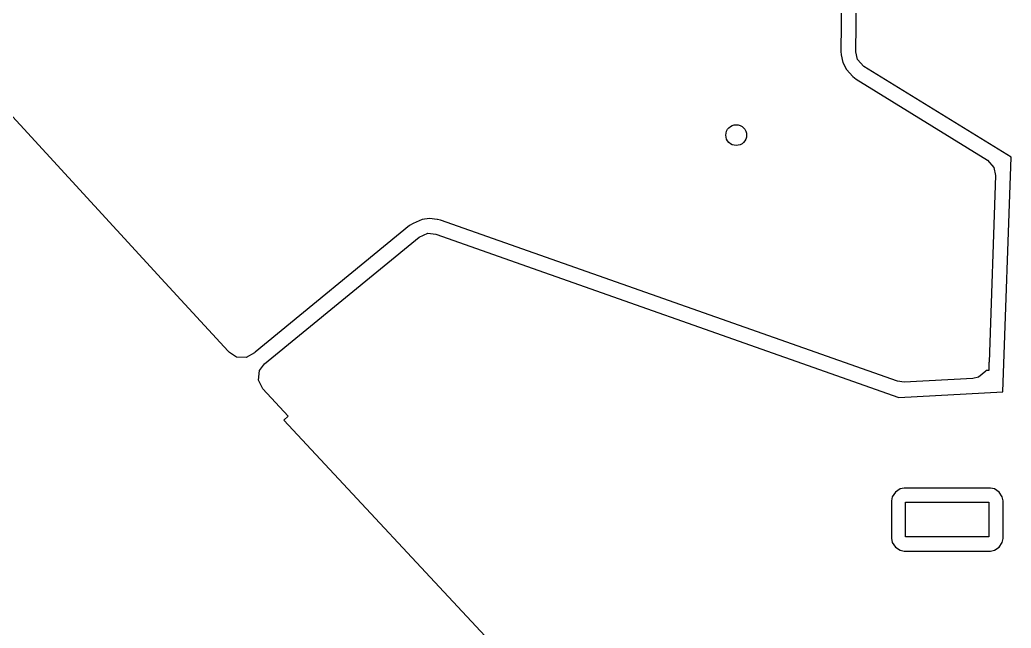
# Model space of a CAD drawing. Extents: x -27.9 to 25.2, y -6.7 to 48.3.
# Drawn here: x -11.42 to -4.29, y 3.72 to 8.1 of the extents above; entities that cross this region are included whole.
import ezdxf

# ---------------------------------------------------------------- set-up
doc = ezdxf.new("R2010")
doc.units = 0
doc.layers.add('BLACK', color=7, linetype='CONTINUOUS')

msp = doc.modelspace()

# ---------------------------------------------------------------- linework, layer by layer
at = {"layer": 'BLACK', "linetype": 'CONTINUOUS'}
for p, q in [((-5.493346, 9.210439), (-5.511789, 7.873349)), ((-5.404698, 7.87187), (-5.386255, 9.208969)), ((-10.37674, 6.207073), (-12.097364, 8.076324)), ((-5.511789, 7.873349), (-5.50929, 7.848826)), ((-5.392503, 7.816512), (-5.404698, 7.87187)), ((-5.50929, 7.848826), (-5.497097, 7.793475)), ((-5.497097, 7.793475), (-5.497096, 7.793473)), ((-5.497096, 7.793473), (-5.472094, 7.744847)), ((-5.345751, 7.764589), (-5.392503, 7.816512)), ((-5.472094, 7.744847), (-5.425345, 7.692928)), ((-4.285669, 7.111503), (-5.345751, 7.764589)), ((-5.425345, 7.692928), (-5.425342, 7.692925)), ((-5.425342, 7.692925), (-5.401927, 7.673404)), ((-5.401927, 7.673404), (-4.456355, 7.090865)), ((-4.456355, 7.090865), (-4.409603, 7.038942)), ((-4.345668, 5.421502), (-4.285668, 7.111502)), ((-4.285668, 7.111502), (-4.285669, 7.111503)), ((-4.409603, 7.038942), (-4.397474, 6.980892)), ((-4.397474, 6.980892), (-4.4452, 5.636614)), ((-8.52727, 6.663044), (-8.59158, 6.635723)), ((-8.473474, 6.670905), (-8.52727, 6.663044)), ((-8.473465, 6.670905), (-8.473474, 6.670905)), ((-8.417843, 6.664675), (-8.473465, 6.670905)), ((-8.417822, 6.664671), (-8.417843, 6.664675)), ((-8.394119, 6.659236), (-8.417822, 6.664671)), ((-8.394115, 6.659235), (-8.394119, 6.659236)), ((-5.103358, 5.497792), (-8.394115, 6.659235)), ((-8.617651, 6.619933), (-9.729959, 5.706844)), ((-8.59158, 6.635723), (-8.617651, 6.619933)), ((-9.662009, 5.624059), (-8.549696, 6.537152)), ((-8.549696, 6.537152), (-8.485392, 6.564471)), ((-8.485392, 6.564471), (-8.429755, 6.558239)), ((-8.429755, 6.558239), (-5.095668, 5.381502)), ((-9.923128, 5.714278), (-10.37674, 6.207073)), ((-9.914405, 5.704802), (-9.923128, 5.714278)), ((-9.863811, 5.67163), (-9.914405, 5.704802)), ((-9.794023, 5.668256), (-9.863811, 5.67163)), ((-9.73349, 5.703148), (-9.794023, 5.668256)), ((-9.729979, 5.706826), (-9.73349, 5.703148)), ((-9.729959, 5.706844), (-9.729979, 5.706826)), ((-9.705481, 5.506897), (-9.697618, 5.576322)), ((-9.697618, 5.576322), (-9.662009, 5.624059)), ((-4.467251, 5.570316), (-4.521645, 5.526463)), ((-4.465194, 5.576502), (-4.467251, 5.570316)), ((-4.445668, 5.576502), (-4.465194, 5.576502)), ((-4.4452, 5.636614), (-4.445668, 5.635207)), ((-4.445668, 5.635207), (-4.445668, 5.576502)), ((-9.674561, 5.444241), (-9.705481, 5.506897)), ((-5.055484, 5.490899), (-5.103358, 5.497792)), ((-4.562518, 5.51719), (-5.055484, 5.490899)), ((-4.521645, 5.526463), (-4.562518, 5.51719)), ((-9.492883, 5.24687), (-9.674561, 5.444241)), ((-5.095668, 5.381502), (-4.345668, 5.421502)), ((-9.524342, 5.217533), (-9.492883, 5.24687)), ((-7.478347, 3.023472), (-9.524342, 5.217533)), ((-5.085505, 4.722678), (-5.119278, 4.700112)), ((-5.085503, 4.722679), (-5.085505, 4.722679)), ((-5.085505, 4.722679), (-5.085505, 4.722678)), ((-5.055727, 4.728601), (-5.085503, 4.722679)), ((-5.055719, 4.728602), (-5.055727, 4.728601)), ((-4.435611, 4.728602), (-5.055719, 4.728602)), ((-4.405833, 4.722679), (-4.435611, 4.728602)), ((-4.405832, 4.722679), (-4.405833, 4.722679)), ((-4.405831, 4.722678), (-4.405832, 4.722679)), ((-4.372058, 4.700112), (-4.405831, 4.722678)), ((-5.141845, 4.666338), (-5.147768, 4.636561)), ((-5.119279, 4.700111), (-5.141845, 4.666338)), ((-5.119278, 4.700112), (-5.119279, 4.700111)), ((-4.349492, 4.666339), (-4.372058, 4.700112)), ((-4.343569, 4.636556), (-4.349492, 4.666339)), ((-5.147768, 4.636561), (-5.147768, 4.366452)), ((-5.045668, 4.376502), (-5.045668, 4.626502)), ((-5.045668, 4.626502), (-4.445668, 4.626502)), ((-4.445668, 4.626502), (-4.445668, 4.376502)), ((-4.343568, 4.366447), (-4.343569, 4.636556)), ((-5.147768, 4.366452), (-5.147767, 4.366444)), ((-5.147767, 4.366444), (-5.144945, 4.352256)), ((-4.445668, 4.376502), (-5.045668, 4.376502)), ((-4.349492, 4.336665), (-4.343568, 4.366447)), ((-5.144945, 4.352256), (-5.141844, 4.336665)), ((-5.141844, 4.336665), (-5.119278, 4.302892)), ((-5.119278, 4.302892), (-5.085505, 4.280326)), ((-4.405831, 4.280326), (-4.372058, 4.302892)), ((-4.372058, 4.302892), (-4.349492, 4.336665)), ((-5.085505, 4.280326), (-5.055723, 4.274402)), ((-5.055723, 4.274402), (-4.435614, 4.274403)), ((-4.435614, 4.274403), (-4.405831, 4.280326))]:
    msp.add_line(p, q, dxfattribs=at)
at = {"layer": 'BLACK'}
msp.add_circle((-6.265668, 7.271502), 0.075, dxfattribs=at)

doc.saveas('drawing.dxf')
